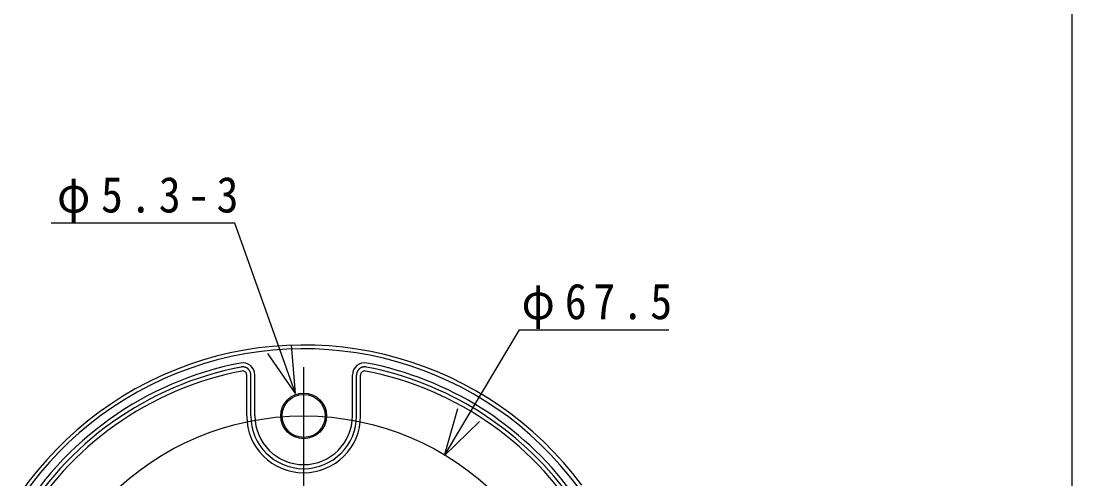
# Model space of a CAD drawing. Units: millimetres on the paper, scale 1:2. Extents: x -142 to 142, y -98 to 91.
# Drawn here: x 77.2 to 141.8, y 13.2 to 41.4 of the extents above; entities that cross this region are included whole.
import ezdxf

# ---------------------------------------------------------------- set-up
doc = ezdxf.new("R2010")
doc.units = ezdxf.units.MM
doc.layers.add('0-0_0', color=4, linetype='Continuous')
doc.styles.add('ＭＳ ゴシック', font='')
doc.styles.get('ＭＳ ゴシック').set_extended_font_data('MS Gothic')

msp = doc.modelspace()

# ---------------------------------------------------------------- linework, layer by layer
at = {"layer": '0-0_0'}
for p, q in [((90.314, 28.97), (79.03, 28.97)), ((94.063, 18.497), (90.314, 28.97)), ((103.21, 14.686), (107.835, 22.407)), ((107.835, 22.407), (117.02, 22.407)), ((94.063, 18.497), (93.818, 21.486)), ((94.063, 18.497), (92.356, 20.963)), ((94.557, 0.242), (94.557, 20.117)), ((91.057, 17.117), (91.057, 19.63)), ((91.307, 17.117), (91.307, 19.63)), ((91.557, 17.117), (91.557, 19.63)), ((97.557, 17.117), (97.557, 19.63)), ((97.807, 17.117), (97.807, 19.63)), ((98.057, 17.117), (98.057, 19.63)), ((103.21, 14.686), (104.033, 17.571)), ((103.21, 14.686), (105.365, 16.773))]:
    msp.add_line(p, q, dxfattribs=at)
msp.add_lwpolyline([(-141.803, 91.405), (141.803, 91.405), (141.803, -98.28), (-141.803, -98.28)], close=True, dxfattribs=at)
for points in [[(90.754, 20.129), (90.742, 20.127), (90.728, 20.125), (90.712, 20.122)], [(91.1, 20.039), (91.093, 20.044), (91.086, 20.049), (91.078, 20.054), (91.071, 20.058), (91.063, 20.063), (91.054, 20.067), (91.045, 20.072), (91.035, 20.076), (91.025, 20.081), (91.015, 20.086), (91.005, 20.09), (90.995, 20.094), (90.985, 20.098), (90.975, 20.102), (90.967, 20.105), (90.958, 20.108), (90.951, 20.111), (90.944, 20.113), (90.937, 20.115), (90.93, 20.117), (90.923, 20.119), (90.916, 20.12), (90.908, 20.122), (90.901, 20.123), (90.892, 20.124), (90.883, 20.125), (90.874, 20.127), (90.864, 20.128), (90.854, 20.129), (90.844, 20.13), (90.834, 20.13), (90.824, 20.131), (90.815, 20.131), (90.805, 20.132), (90.796, 20.132), (90.786, 20.132), (90.776, 20.131), (90.766, 20.13), (90.754, 20.129)], [(91.307, 19.63), (91.307, 19.651), (91.306, 19.669), (91.305, 19.686), (91.304, 19.701), (91.302, 19.715), (91.299, 19.728), (91.296, 19.74), (91.293, 19.752), (91.289, 19.764), (91.285, 19.777), (91.281, 19.789), (91.276, 19.801), (91.272, 19.814), (91.267, 19.826), (91.262, 19.838), (91.257, 19.849), (91.252, 19.86), (91.247, 19.87), (91.242, 19.88), (91.238, 19.888), (91.233, 19.897), (91.228, 19.904), (91.223, 19.912), (91.218, 19.919), (91.212, 19.927), (91.206, 19.934), (91.199, 19.942), (91.192, 19.951), (91.184, 19.96), (91.175, 19.969), (91.167, 19.978), (91.158, 19.987), (91.149, 19.996), (91.14, 20.004), (91.131, 20.012), (91.123, 20.02), (91.115, 20.027), (91.108, 20.033), (91.1, 20.039)], [(98.402, 20.122), (98.382, 20.126), (98.364, 20.129), (98.347, 20.131), (98.332, 20.132), (98.318, 20.133), (98.305, 20.133), (98.292, 20.132), (98.28, 20.131), (98.268, 20.13), (98.255, 20.128), (98.242, 20.127), (98.229, 20.124), (98.216, 20.122), (98.203, 20.12), (98.191, 20.117), (98.179, 20.114), (98.167, 20.112), (98.156, 20.109), (98.146, 20.106), (98.137, 20.103), (98.128, 20.1), (98.119, 20.097), (98.111, 20.093), (98.103, 20.09), (98.094, 20.085), (98.086, 20.081), (98.077, 20.076), (98.067, 20.07), (98.057, 20.064), (98.046, 20.057), (98.036, 20.05), (98.025, 20.043), (98.015, 20.036), (98.005, 20.029), (97.995, 20.022), (97.986, 20.016), (97.978, 20.009), (97.971, 20.003), (97.964, 19.997)], [(97.808, 19.673), (97.808, 19.66), (97.807, 19.646), (97.807, 19.63)], [(97.964, 19.997), (97.957, 19.991), (97.951, 19.985), (97.945, 19.978), (97.939, 19.971), (97.933, 19.964), (97.927, 19.957), (97.92, 19.949), (97.914, 19.94), (97.907, 19.931), (97.901, 19.922), (97.895, 19.913), (97.889, 19.904), (97.883, 19.895), (97.877, 19.886), (97.872, 19.878), (97.868, 19.871), (97.864, 19.864), (97.86, 19.857), (97.857, 19.85), (97.854, 19.844), (97.851, 19.838), (97.848, 19.831), (97.845, 19.824), (97.842, 19.816), (97.84, 19.808), (97.837, 19.8), (97.834, 19.791), (97.831, 19.781), (97.828, 19.772), (97.825, 19.762), (97.822, 19.752), (97.82, 19.743), (97.818, 19.733), (97.815, 19.724), (97.814, 19.714), (97.812, 19.705), (97.811, 19.695), (97.809, 19.684), (97.808, 19.673)]]:
    msp.add_lwpolyline(points, dxfattribs=at)
for centre, radius in [((94.557, 17.117), 1.408), ((94.557, 17.117), 1.325), ((94.557, 0.242), 16.875)]:
    msp.add_circle(centre, radius, dxfattribs=at)
for centre, radius, start, end in [((94.57, 0.24), 21.236, 36.43175, 263.01213), ((94.556, 0.249), 20.994, 36.38768, 263.05602), ((94.557, 0.242), 20.5, 100.94539, 199.0546), ((94.557, 0.242), 20.248, 100.94589, 199.05411), ((90.807, 19.633), 0.75, 0, 100.94539), ((98.307, 19.633), 0.75, 79.0546, 180), ((94.564, 0.259), 20.231, 36.54306, 79.06329), ((94.569, 0.273), 20.468, 36.52048, 79.07167), ((94.557, 0.242), 19.998, 100.94589, 199.05411), ((90.807, 19.631), 0.25, 0, 100.94638), ((98.307, 19.631), 0.25, 79.05362, 180), ((94.557, 0.242), 19.998, 340.94589, 79.05411), ((94.557, 17.117), 3.5, 180, 0), ((94.557, 17.117), 3.25, 180, 0), ((94.557, 17.117), 3, 180, 0)]:
    msp.add_arc(centre, radius, start, end, dxfattribs=at)

# ---------------------------------------------------------------- texts
at = {"layer": '0-0_0', "char_height": 2.199, "attachment_point": 7, "style": 'ＭＳ ゴシック'}
for s, insert in [('\\T1.32;\\W0.9;φ5.3-3', (79.392, 29.03)), ('\\T1.3;\\W0.9;φ67.5', (107.958, 22.467))]:
    msp.add_mtext(s, dxfattribs=dict(at, insert=insert))

doc.saveas('drawing.dxf')
